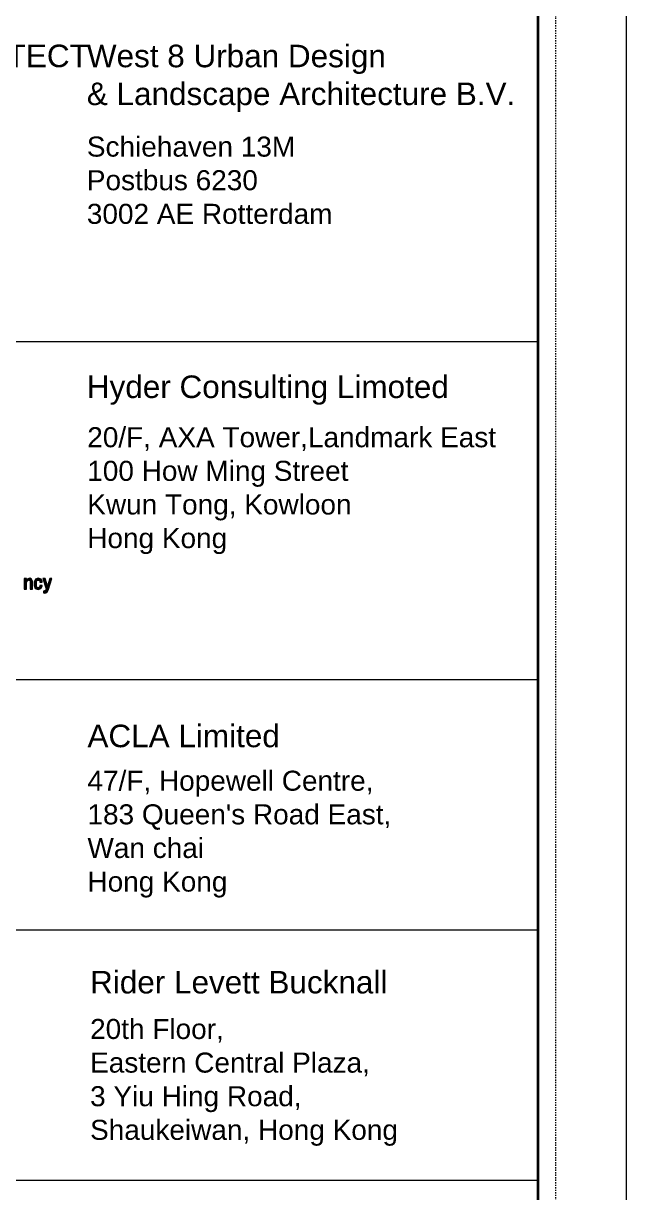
# Model space of a CAD drawing. Extents: x 0 to 840, y 0 to 594.
# Drawn here: x 791.6 to 839.8, y 183.1 to 276.5 of the extents above; entities that cross this region are included whole.
import ezdxf

# ---------------------------------------------------------------- set-up
doc = ezdxf.new("R2010")
doc.units = 0
doc.linetypes.add('5', pattern=[0.045, 0.02, -0.025])
doc.layers.get('DefPoints').update_dxf_attribs({"lineweight": 0})
doc.layers.add('00_Example', color=7, linetype='Continuous')
for name, color, linetype, lineweight in [('A-ANNO-TEXT', 2, 'Continuous', 30), ('DW-TITLE', 7, 'Continuous', 0), ('HCL010__', 7, 'Continuous', 0)]:
    doc.layers.add(name, color=color, linetype=linetype, lineweight=lineweight)
doc.styles.add('Style-Arial', font='arial.ttf', dxfattribs={"width": 0.8})
doc.styles.add('Swiss721BT Bold', font='swissb.ttf')

# ---------------------------------------------------------------- blocks, each defined once
blk = doc.blocks.new('logo_arcadis')
at = {"layer": 'HCL010__'}
for points in [[(6.888719, 0.4872550000000003), (6.888719, 0.6110550000000002), (6.913529, 0.6110550000000002), (6.914009000000001, 0.591525), (6.930069, 0.6087250000000001), (6.951719000000001, 0.6138750000000001), (6.974239000000002, 0.6042250000000001), (6.983609000000001, 0.5798050000000002), (6.983609000000001, 0.4872550000000003), (6.957679000000001, 0.4872550000000003), (6.957679000000001, 0.5745950000000003), (6.953399, 0.588925), (6.939999, 0.593425), (6.922849, 0.5855550000000002), (6.914709000000001, 0.5654850000000001), (6.914709000000001, 0.4872550000000003)], [(7.050679000000001, 0.4844250000000002), (7.017189000000001, 0.495275), (7.003749000000001, 0.5289750000000001), (7.003749000000001, 0.5681450000000002), (7.017639000000002, 0.6023750000000002), (7.050679000000001, 0.6138750000000001), (7.083499000000001, 0.6036750000000001), (7.095759000000001, 0.5762250000000001), (7.095759000000001, 0.569065), (7.071669, 0.569065), (7.071669, 0.5745450000000002), (7.067279000000001, 0.5872350000000001), (7.051649, 0.593425), (7.034939000000001, 0.5868550000000002), (7.029939000000001, 0.5700450000000005), (7.029939000000001, 0.5282650000000001), (7.035209000000001, 0.5112350000000004), (7.052359000000001, 0.504665), (7.067819, 0.5116650000000004), (7.071669, 0.5246850000000002), (7.071669, 0.5294550000000003), (7.095759000000001, 0.5294550000000003), (7.095759000000001, 0.5215950000000001), (7.083389000000001, 0.4947350000000003)], [(7.127869, 0.4422200000000002), (7.111219, 0.4441180000000001), (7.111219, 0.4655490000000001), (7.125059000000001, 0.4638670000000001), (7.141219, 0.4758050000000001), (7.145289000000002, 0.4898550000000003), (7.104989000000002, 0.6110550000000002), (7.132429000000001, 0.6110550000000002), (7.159119, 0.5230050000000003), (7.184619000000001, 0.6110550000000002), (7.208219000000001, 0.6110550000000002), (7.165529000000001, 0.4748250000000002), (7.149739000000001, 0.4491640000000002)]]:
    blk.add_hatch(color=7, dxfattribs=at).paths.add_polyline_path(points)
at = {"layer": 'HCL010__', "color": 7}
for p, q in [((6.913529, 0.6110550000000002), (6.888719, 0.6110550000000002)), ((6.888719, 0.6110550000000002), (6.888719, 0.4872550000000003)), ((6.913529, 0.591525), (6.913529, 0.6110550000000002)), ((6.914009000000001, 0.591525), (6.913529, 0.591525)), ((6.930069, 0.6087250000000001), (6.914009000000001, 0.591525)), ((6.914709000000001, 0.5654850000000001), (6.922849, 0.5855550000000002)), ((6.914709000000001, 0.4872550000000003), (6.914709000000001, 0.5654850000000001)), ((6.922849, 0.5855550000000002), (6.939999, 0.593425)), ((6.951719000000001, 0.6138750000000001), (6.930069, 0.6087250000000001)), ((6.939999, 0.593425), (6.953399, 0.588925)), ((6.974239000000002, 0.6042250000000001), (6.951719000000001, 0.6138750000000001)), ((6.953399, 0.588925), (6.957679000000001, 0.5745950000000003)), ((6.957679000000001, 0.5745950000000003), (6.957679000000001, 0.4872550000000003)), ((6.983609000000001, 0.5798050000000002), (6.974239000000002, 0.6042250000000001)), ((6.983609000000001, 0.4872550000000003), (6.983609000000001, 0.5798050000000002)), ((7.017639000000002, 0.6023750000000002), (7.003749000000001, 0.5681450000000002)), ((7.003749000000001, 0.5681450000000002), (7.003749000000001, 0.5289750000000001)), ((7.050679000000001, 0.6138750000000001), (7.017639000000002, 0.6023750000000002)), ((7.029939000000001, 0.5700450000000005), (7.034939000000001, 0.5868550000000002)), ((7.029939000000001, 0.5282650000000001), (7.029939000000001, 0.5700450000000005)), ((7.034939000000001, 0.5868550000000002), (7.051649, 0.593425)), ((7.083499000000001, 0.6036750000000001), (7.050679000000001, 0.6138750000000001)), ((7.051649, 0.593425), (7.067279000000001, 0.5872350000000001)), ((7.067279000000001, 0.5872350000000001), (7.071669, 0.5745450000000002)), ((7.071669, 0.5745450000000002), (7.071669, 0.569065)), ((7.071669, 0.569065), (7.095759000000001, 0.569065)), ((7.095759000000001, 0.5762250000000001), (7.083499000000001, 0.6036750000000001)), ((7.095759000000001, 0.569065), (7.095759000000001, 0.5762250000000001)), ((7.132429000000001, 0.6110550000000002), (7.104989000000002, 0.6110550000000002)), ((7.104989000000002, 0.6110550000000002), (7.145289000000002, 0.4898550000000003)), ((7.158919, 0.5230050000000003), (7.132429000000001, 0.6110550000000002)), ((7.184619000000001, 0.6110550000000002), (7.159119, 0.5230050000000003)), ((7.165529000000001, 0.4748250000000002), (7.208219000000001, 0.6110550000000002)), ((7.208219000000001, 0.6110550000000002), (7.184619000000001, 0.6110550000000002)), ((6.888719, 0.4872550000000003), (6.914709000000001, 0.4872550000000003)), ((6.888719, 0.4872550000000003), (6.888719, 0.4872550000000003)), ((6.957679000000001, 0.4872550000000003), (6.983609000000001, 0.4872550000000003)), ((7.003749000000001, 0.5289750000000001), (7.017189000000001, 0.495275)), ((7.017189000000001, 0.495275), (7.050679000000001, 0.4844250000000002)), ((7.035209000000001, 0.5112350000000004), (7.029939000000001, 0.5282650000000001)), ((7.052359000000001, 0.504665), (7.035209000000001, 0.5112350000000004)), ((7.050679000000001, 0.4844250000000002), (7.083389000000001, 0.4947350000000003)), ((7.050679000000001, 0.4844250000000002), (7.050679000000001, 0.4844250000000002)), ((7.067819, 0.5116650000000004), (7.052359000000001, 0.504665)), ((7.071669, 0.5246850000000002), (7.067819, 0.5116650000000004)), ((7.095759000000001, 0.5294550000000003), (7.071669, 0.5294550000000003)), ((7.071669, 0.5294550000000003), (7.071669, 0.5246850000000002)), ((7.083389000000001, 0.4947350000000003), (7.095759000000001, 0.5215950000000001)), ((7.095759000000001, 0.5215950000000001), (7.095759000000001, 0.5294550000000003)), ((7.125059000000001, 0.4638670000000001), (7.111219, 0.4655490000000001)), ((7.111219, 0.4655490000000001), (7.111219, 0.4441180000000001)), ((7.111219, 0.4441180000000001), (7.127869, 0.4422200000000002)), ((7.141219, 0.4758050000000001), (7.125059000000001, 0.4638670000000001)), ((7.127869, 0.4422200000000002), (7.149739000000001, 0.4491640000000002)), ((7.127869, 0.4422200000000002), (7.127869, 0.4422200000000002)), ((7.145289000000002, 0.4898550000000003), (7.141219, 0.4758050000000001)), ((7.149739000000001, 0.4491640000000002), (7.165529000000001, 0.4748250000000002)), ((7.159119, 0.5230050000000003), (7.158919, 0.5230050000000003))]:
    blk.add_line(p, q, dxfattribs=at)

msp = doc.modelspace()

# ---------------------------------------------------------------- linework, layer by layer
at = {"layer": 'DefPoints', "lineweight": 0}
msp.add_polyline3d([(0, 0, 0), (839.7931034481985, -7.564651127722755e-09, 0), (839.7931034534608, 593.9999999924353, 0), (5.262336344458163e-09, 593.9999999999452, 0), (0, 0, 0)], dxfattribs=at)
at = {"layer": 'DefPoints', "linetype": '5', "lineweight": 0}
msp.add_polyline3d([(2.825208085666873, 1.412604042696429, 0), (834.142687277084, 1.412604035351038, 0), (834.1426872822364, 592.5873959496842, 0), (2.825208090929209, 592.5873959570295, 0), (2.825208085666873, 1.412604042696429, 0)], dxfattribs=at)
at = {"layer": 'DW-TITLE'}
for p, q in [((732.730083238261, 251.0630202075511), (832.7300832330733, 251.0630202075511)), ((732.730083238261, 224.0630202075512), (832.7300832330733, 224.0630202075512)), ((732.730083238261, 204.0630202075512), (832.7300832330733, 204.0630202075512)), ((732.7300832380829, 184.0630202075512), (832.7300832347614, 184.0630202075512))]:
    msp.add_line(p, q, dxfattribs=at)
at = {"layer": 'DW-TITLE', "lineweight": 35}
msp.add_polyline3d([(7.0630202140851, 7.063020213975449, 0), (832.730083234223, 7.063020206630072, 0), (832.7300832394304, 586.9369797784599, 0), (7.063020219292412, 586.9369797858601, 0), (7.0630202140851, 7.063020213975449, 0)], dxfattribs=at)

# ---------------------------------------------------------------- block references
at = {"layer": 'HCL010__', "xscale": 6.85096238508733, "yscale": 6.85096238508733, "zscale": 6.85096238508733}
msp.add_blockref('logo_arcadis', (744.4629669050728, 227.9307180148282), dxfattribs=at)

# ---------------------------------------------------------------- texts
at = {"layer": '00_Example', "width": 97.99999999828106, "attachment_point": 1, "line_spacing_factor": 1.006669768884753, "style": 'Style-Arial'}
for s, insert, char_height in [('{\\fSwis721 BT|b0|i0|c0|p34;\\W1;URBAN DESIGN & LANDSCAPE ARCHITECT}', (744.2820974910412, 274.7584344208664), 1.8), ('{\\fSwis721 BT|b0|i0|c0|p34;\\W1;West 8 Urban Design \\P& Landscape Architecture B.V.}', (796.6555223657823, 274.7515995651335), 1.8), ('{\\fSwis721 BT|b0|i0|c0|p34;\\W1;Schiehaven 13M\\PPostbus 6230\\P3002 AE Rotterdam}', (796.6555223657823, 267.4146006985021), 1.6), ('{\\fSwis721 BT|b0|i0|c0|p34;\\W1;Hyder Consulting Limoted}', (796.6555223657823, 248.3358036581723), 1.8), ('{\\fSwis721 BT|b0|i0|c0|p34;\\W1;\\C7;20/F, AXA Tower,Landmark East\\P100 How Ming Street\\PKwun Tong, Kowloon\\PHong Kong}', (796.6880354933539, 244.2046172741523), 1.6), ('{\\fSwis721 BT|b0|i0|c0|p34;\\W1;ACLA Limited}', (796.7049142798362, 220.4489620860068), 1.8), ("{\\fSwis721 BT|b0|i0|c0|p34;\\W1;47/F, Hopewell Centre,\\P183 Queen's Road East,\\PWan chai\\PHong Kong}", (796.7049142798362, 216.7728464551059), 1.6)]:
    msp.add_mtext(s, dxfattribs=dict(at, insert=insert, char_height=char_height))
at = {"layer": 'A-ANNO-TEXT', "color": 7, "insert": (796.914845124155, 200.7827933166058), "char_height": 1.8, "width": 28.1016, "attachment_point": 1, "line_spacing_factor": 1.006669768884753, "style": 'Swiss721BT Bold'}
msp.add_mtext('{\\fSwis721 Lt BT|b0|i0|c0|p34;Rider Levett Bucknall}', dxfattribs=at)
at = {"layer": 'A-ANNO-TEXT', "color": 7, "insert": (796.914845124155, 196.9467076089693), "char_height": 1.6, "attachment_point": 1, "line_spacing_factor": 1.006669768884753, "style": 'Swiss721BT Bold'}
msp.add_mtext('{\\fSwis721 Lt BT|b0|i0|c0|p34;20th Floor, \\PEastern Central Plaza, \\P3 Yiu Hing Road, \\PShaukeiwan, Hong Kong}', dxfattribs=at)

doc.saveas('drawing.dxf')
